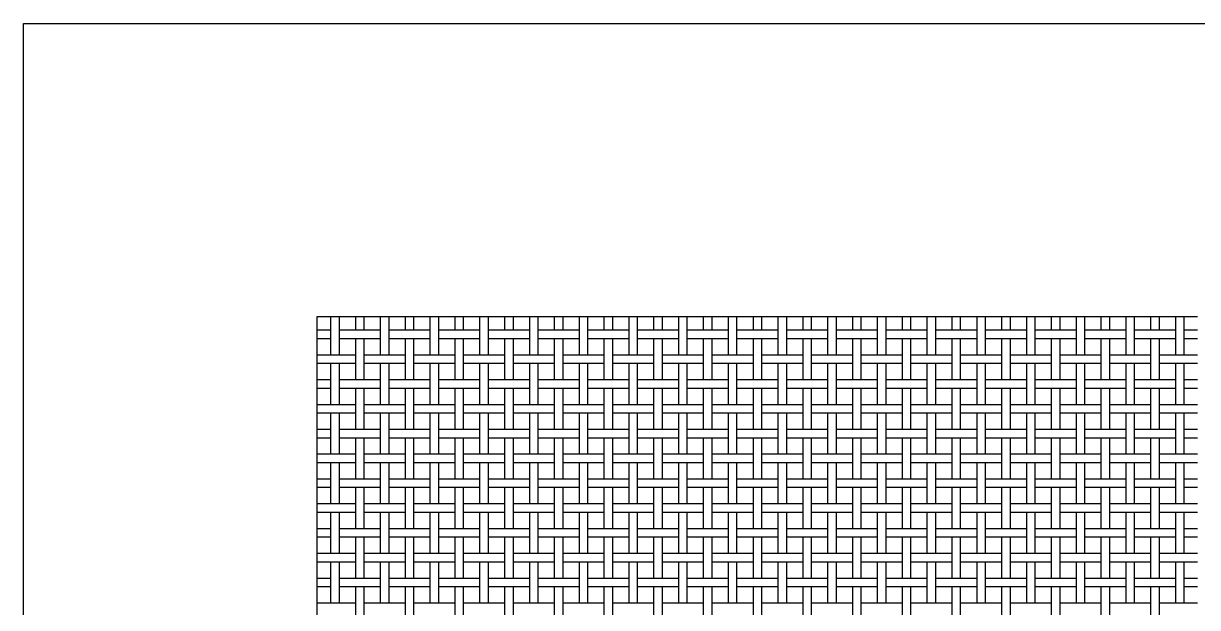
# Model space of a CAD drawing. Extents: x 0.5 to 94, y 0 to 67.1.
# Drawn here: x 17.09 to 57.09, y 47.17 to 67.09 of the extents above; entities that cross this region are included whole.
import ezdxf

# ---------------------------------------------------------------- set-up
doc = ezdxf.new("R2010")
doc.units = 0
doc.layers.get('0').update_dxf_attribs({"linetype": 'CONTINUOUS'})

msp = doc.modelspace()

# ---------------------------------------------------------------- linework, layer by layer
at = {"color": 7, "linetype": 'CONTINUOUS'}
for p, q in [((17.093, 67.093), (67.093, 67.093)), ((17.093, 17.093), (17.093, 67.093)), ((27.093, 57.093), (57.093, 57.093)), ((27.093, 27.093), (27.093, 57.093)), ((27.554, 57.093), (27.554, 55.784)), ((27.844, 57.093), (27.844, 55.784)), ((28.401, 57.093), (28.401, 56.631)), ((28.691, 57.093), (28.691, 56.631)), ((29.248, 57.093), (29.248, 55.784)), ((29.538, 57.093), (29.538, 55.784)), ((30.094, 57.093), (30.094, 56.631)), ((30.384, 57.093), (30.384, 56.631)), ((30.941, 57.093), (30.941, 55.784)), ((31.231, 57.093), (31.231, 55.784)), ((31.788, 57.093), (31.788, 56.631)), ((32.078, 57.093), (32.078, 56.631)), ((32.634, 57.093), (32.634, 55.784)), ((32.924, 57.093), (32.924, 55.784)), ((33.481, 57.093), (33.481, 56.631)), ((33.771, 57.093), (33.771, 56.631)), ((34.328, 57.093), (34.328, 55.784)), ((34.618, 57.093), (34.618, 55.784)), ((35.174, 57.093), (35.174, 56.631)), ((35.464, 57.093), (35.464, 56.631)), ((36.021, 57.093), (36.021, 55.784)), ((36.311, 57.093), (36.311, 55.784)), ((36.868, 57.093), (36.868, 56.631)), ((37.158, 57.093), (37.158, 56.631)), ((37.714, 57.093), (37.714, 55.784)), ((38.004, 57.093), (38.004, 55.784)), ((38.561, 57.093), (38.561, 56.631)), ((38.851, 57.093), (38.851, 56.631)), ((39.408, 57.093), (39.408, 55.784)), ((39.698, 57.093), (39.698, 55.784)), ((40.254, 57.093), (40.254, 56.631)), ((40.544, 57.093), (40.544, 56.631)), ((41.101, 57.093), (41.101, 55.784)), ((41.391, 57.093), (41.391, 55.784)), ((41.948, 57.093), (41.948, 56.631)), ((42.238, 57.093), (42.238, 56.631)), ((42.794, 57.093), (42.794, 55.784)), ((43.084, 57.093), (43.084, 55.784)), ((43.641, 57.093), (43.641, 56.631)), ((43.931, 57.093), (43.931, 56.631)), ((44.488, 57.093), (44.488, 55.784)), ((44.778, 57.093), (44.778, 55.784)), ((45.334, 57.093), (45.334, 56.631)), ((45.624, 57.093), (45.624, 56.631)), ((46.181, 57.093), (46.181, 55.784)), ((46.471, 57.093), (46.471, 55.784)), ((47.028, 57.093), (47.028, 56.631)), ((47.318, 57.093), (47.318, 56.631)), ((47.874, 57.093), (47.874, 55.784)), ((48.164, 57.093), (48.164, 55.784)), ((48.721, 57.093), (48.721, 56.631)), ((49.011, 57.093), (49.011, 56.631)), ((49.568, 57.093), (49.568, 55.784)), ((49.858, 57.093), (49.858, 55.784)), ((50.414, 57.093), (50.414, 56.631)), ((50.704, 57.093), (50.704, 56.631)), ((51.261, 57.093), (51.261, 55.784)), ((51.551, 57.093), (51.551, 55.784)), ((52.108, 57.093), (52.108, 56.631)), ((52.398, 57.093), (52.398, 56.631)), ((52.954, 57.093), (52.954, 55.784)), ((53.244, 57.093), (53.244, 55.784)), ((53.801, 57.093), (53.801, 56.631)), ((54.091, 57.093), (54.091, 56.631)), ((54.648, 57.093), (54.648, 55.784)), ((54.938, 57.093), (54.938, 55.784)), ((55.494, 57.093), (55.494, 56.631)), ((55.784, 57.093), (55.784, 56.631)), ((56.341, 57.093), (56.341, 55.784)), ((56.631, 57.093), (56.631, 55.784)), ((27.554, 56.631), (27.093, 56.631)), ((29.248, 56.631), (27.844, 56.631)), ((30.941, 56.631), (29.538, 56.631)), ((32.634, 56.631), (31.231, 56.631)), ((34.328, 56.631), (32.924, 56.631)), ((36.021, 56.631), (34.618, 56.631)), ((37.714, 56.631), (36.311, 56.631)), ((39.408, 56.631), (38.004, 56.631)), ((41.101, 56.631), (39.698, 56.631)), ((42.794, 56.631), (41.391, 56.631)), ((44.488, 56.631), (43.084, 56.631)), ((46.181, 56.631), (44.778, 56.631)), ((47.874, 56.631), (46.471, 56.631)), ((49.568, 56.631), (48.164, 56.631)), ((51.261, 56.631), (49.858, 56.631)), ((52.954, 56.631), (51.551, 56.631)), ((54.648, 56.631), (53.244, 56.631)), ((56.341, 56.631), (54.938, 56.631)), ((57.093, 56.631), (56.631, 56.631)), ((27.554, 56.341), (27.093, 56.341)), ((29.248, 56.341), (27.844, 56.341)), ((28.401, 56.341), (28.401, 54.938)), ((28.691, 56.341), (28.691, 54.938)), ((30.941, 56.341), (29.538, 56.341)), ((30.094, 56.341), (30.094, 54.938)), ((30.384, 56.341), (30.384, 54.938)), ((32.634, 56.341), (31.231, 56.341)), ((31.788, 56.341), (31.788, 54.938)), ((32.078, 56.341), (32.078, 54.938)), ((34.328, 56.341), (32.924, 56.341)), ((33.481, 56.341), (33.481, 54.938)), ((33.771, 56.341), (33.771, 54.938)), ((36.021, 56.341), (34.618, 56.341)), ((35.174, 56.341), (35.174, 54.938)), ((35.464, 56.341), (35.464, 54.938)), ((37.714, 56.341), (36.311, 56.341)), ((36.868, 56.341), (36.868, 54.938)), ((37.158, 56.341), (37.158, 54.938)), ((39.408, 56.341), (38.004, 56.341)), ((38.561, 56.341), (38.561, 54.938)), ((38.851, 56.341), (38.851, 54.938)), ((41.101, 56.341), (39.698, 56.341)), ((40.254, 56.341), (40.254, 54.938)), ((40.544, 56.341), (40.544, 54.938)), ((42.794, 56.341), (41.391, 56.341)), ((41.948, 56.341), (41.948, 54.938)), ((42.238, 56.341), (42.238, 54.938)), ((44.488, 56.341), (43.084, 56.341)), ((43.641, 56.341), (43.641, 54.938)), ((43.931, 56.341), (43.931, 54.938)), ((46.181, 56.341), (44.778, 56.341)), ((45.334, 56.341), (45.334, 54.938)), ((45.624, 56.341), (45.624, 54.938)), ((47.874, 56.341), (46.471, 56.341)), ((47.028, 56.341), (47.028, 54.938)), ((47.318, 56.341), (47.318, 54.938)), ((49.568, 56.341), (48.164, 56.341)), ((48.721, 56.341), (48.721, 54.938)), ((49.011, 56.341), (49.011, 54.938)), ((51.261, 56.341), (49.858, 56.341)), ((50.414, 56.341), (50.414, 54.938)), ((50.704, 56.341), (50.704, 54.938)), ((52.954, 56.341), (51.551, 56.341)), ((52.108, 56.341), (52.108, 54.938)), ((52.398, 56.341), (52.398, 54.938)), ((54.648, 56.341), (53.244, 56.341)), ((53.801, 56.341), (53.801, 54.938)), ((54.091, 56.341), (54.091, 54.938)), ((56.341, 56.341), (54.938, 56.341)), ((55.494, 56.341), (55.494, 54.938)), ((55.784, 56.341), (55.784, 54.938)), ((57.093, 56.341), (56.631, 56.341)), ((28.401, 55.784), (27.093, 55.784)), ((30.094, 55.784), (28.691, 55.784)), ((31.788, 55.784), (30.384, 55.784)), ((33.481, 55.784), (32.078, 55.784)), ((35.174, 55.784), (33.771, 55.784)), ((36.868, 55.784), (35.464, 55.784)), ((38.561, 55.784), (37.158, 55.784)), ((40.254, 55.784), (38.851, 55.784)), ((41.948, 55.784), (40.544, 55.784)), ((43.641, 55.784), (42.238, 55.784)), ((45.334, 55.784), (43.931, 55.784)), ((47.028, 55.784), (45.624, 55.784)), ((48.721, 55.784), (47.318, 55.784)), ((50.414, 55.784), (49.011, 55.784)), ((52.108, 55.784), (50.704, 55.784)), ((53.801, 55.784), (52.398, 55.784)), ((55.494, 55.784), (54.091, 55.784)), ((57.093, 55.784), (55.784, 55.784)), ((28.401, 55.494), (27.093, 55.494)), ((27.554, 55.494), (27.554, 54.091)), ((27.844, 55.494), (27.844, 54.091)), ((30.094, 55.494), (28.691, 55.494)), ((29.248, 55.494), (29.248, 54.091)), ((29.538, 55.494), (29.538, 54.091)), ((31.788, 55.494), (30.384, 55.494)), ((30.941, 55.494), (30.941, 54.091)), ((31.231, 55.494), (31.231, 54.091)), ((33.481, 55.494), (32.078, 55.494)), ((32.634, 55.494), (32.634, 54.091)), ((32.924, 55.494), (32.924, 54.091)), ((35.174, 55.494), (33.771, 55.494)), ((34.328, 55.494), (34.328, 54.091)), ((34.618, 55.494), (34.618, 54.091)), ((36.868, 55.494), (35.464, 55.494)), ((36.021, 55.494), (36.021, 54.091)), ((36.311, 55.494), (36.311, 54.091)), ((38.561, 55.494), (37.158, 55.494)), ((37.714, 55.494), (37.714, 54.091)), ((38.004, 55.494), (38.004, 54.091)), ((40.254, 55.494), (38.851, 55.494)), ((39.408, 55.494), (39.408, 54.091)), ((39.698, 55.494), (39.698, 54.091)), ((41.948, 55.494), (40.544, 55.494)), ((41.101, 55.494), (41.101, 54.091)), ((41.391, 55.494), (41.391, 54.091)), ((43.641, 55.494), (42.238, 55.494)), ((42.794, 55.494), (42.794, 54.091)), ((43.084, 55.494), (43.084, 54.091)), ((45.334, 55.494), (43.931, 55.494)), ((44.488, 55.494), (44.488, 54.091)), ((44.778, 55.494), (44.778, 54.091)), ((47.028, 55.494), (45.624, 55.494)), ((46.181, 55.494), (46.181, 54.091)), ((46.471, 55.494), (46.471, 54.091)), ((48.721, 55.494), (47.318, 55.494)), ((47.874, 55.494), (47.874, 54.091)), ((48.164, 55.494), (48.164, 54.091)), ((50.414, 55.494), (49.011, 55.494)), ((49.568, 55.494), (49.568, 54.091)), ((49.858, 55.494), (49.858, 54.091)), ((52.108, 55.494), (50.704, 55.494)), ((51.261, 55.494), (51.261, 54.091)), ((51.551, 55.494), (51.551, 54.091)), ((53.801, 55.494), (52.398, 55.494)), ((52.954, 55.494), (52.954, 54.091)), ((53.244, 55.494), (53.244, 54.091)), ((55.494, 55.494), (54.091, 55.494)), ((54.648, 55.494), (54.648, 54.091)), ((54.938, 55.494), (54.938, 54.091)), ((57.093, 55.494), (55.784, 55.494)), ((56.341, 55.494), (56.341, 54.091)), ((56.631, 55.494), (56.631, 54.091)), ((27.554, 54.938), (27.093, 54.938)), ((29.248, 54.938), (27.844, 54.938)), ((30.941, 54.938), (29.538, 54.938)), ((32.634, 54.938), (31.231, 54.938)), ((34.328, 54.938), (32.924, 54.938)), ((36.021, 54.938), (34.618, 54.938)), ((37.714, 54.938), (36.311, 54.938)), ((39.408, 54.938), (38.004, 54.938)), ((41.101, 54.938), (39.698, 54.938)), ((42.794, 54.938), (41.391, 54.938)), ((44.488, 54.938), (43.084, 54.938)), ((46.181, 54.938), (44.778, 54.938)), ((47.874, 54.938), (46.471, 54.938)), ((49.568, 54.938), (48.164, 54.938)), ((51.261, 54.938), (49.858, 54.938)), ((52.954, 54.938), (51.551, 54.938)), ((54.648, 54.938), (53.244, 54.938)), ((56.341, 54.938), (54.938, 54.938)), ((57.093, 54.938), (56.631, 54.938)), ((27.554, 54.648), (27.093, 54.648)), ((29.248, 54.648), (27.844, 54.648)), ((28.401, 54.648), (28.401, 53.244)), ((28.691, 54.648), (28.691, 53.244)), ((30.941, 54.648), (29.538, 54.648)), ((30.094, 54.648), (30.094, 53.244)), ((30.384, 54.648), (30.384, 53.244)), ((32.634, 54.648), (31.231, 54.648)), ((31.788, 54.648), (31.788, 53.244)), ((32.078, 54.648), (32.078, 53.244)), ((34.328, 54.648), (32.924, 54.648)), ((33.481, 54.648), (33.481, 53.244)), ((33.771, 54.648), (33.771, 53.244)), ((36.021, 54.648), (34.618, 54.648)), ((35.174, 54.648), (35.174, 53.244)), ((35.464, 54.648), (35.464, 53.244)), ((37.714, 54.648), (36.311, 54.648)), ((36.868, 54.648), (36.868, 53.244)), ((37.158, 54.648), (37.158, 53.244)), ((39.408, 54.648), (38.004, 54.648)), ((38.561, 54.648), (38.561, 53.244)), ((38.851, 54.648), (38.851, 53.244)), ((41.101, 54.648), (39.698, 54.648)), ((40.254, 54.648), (40.254, 53.244)), ((40.544, 54.648), (40.544, 53.244)), ((42.794, 54.648), (41.391, 54.648)), ((41.948, 54.648), (41.948, 53.244)), ((42.238, 54.648), (42.238, 53.244)), ((44.488, 54.648), (43.084, 54.648)), ((43.641, 54.648), (43.641, 53.244)), ((43.931, 54.648), (43.931, 53.244)), ((46.181, 54.648), (44.778, 54.648)), ((45.334, 54.648), (45.334, 53.244)), ((45.624, 54.648), (45.624, 53.244)), ((47.874, 54.648), (46.471, 54.648)), ((47.028, 54.648), (47.028, 53.244)), ((47.318, 54.648), (47.318, 53.244)), ((49.568, 54.648), (48.164, 54.648)), ((48.721, 54.648), (48.721, 53.244)), ((49.011, 54.648), (49.011, 53.244)), ((51.261, 54.648), (49.858, 54.648)), ((50.414, 54.648), (50.414, 53.244)), ((50.704, 54.648), (50.704, 53.244)), ((52.954, 54.648), (51.551, 54.648)), ((52.108, 54.648), (52.108, 53.244)), ((52.398, 54.648), (52.398, 53.244)), ((54.648, 54.648), (53.244, 54.648)), ((53.801, 54.648), (53.801, 53.244)), ((54.091, 54.648), (54.091, 53.244)), ((56.341, 54.648), (54.938, 54.648)), ((55.494, 54.648), (55.494, 53.244)), ((55.784, 54.648), (55.784, 53.244)), ((57.093, 54.648), (56.631, 54.648)), ((28.401, 54.091), (27.093, 54.091)), ((30.094, 54.091), (28.691, 54.091)), ((31.788, 54.091), (30.384, 54.091)), ((33.481, 54.091), (32.078, 54.091)), ((35.174, 54.091), (33.771, 54.091)), ((36.868, 54.091), (35.464, 54.091)), ((38.561, 54.091), (37.158, 54.091)), ((40.254, 54.091), (38.851, 54.091)), ((41.948, 54.091), (40.544, 54.091)), ((43.641, 54.091), (42.238, 54.091)), ((45.334, 54.091), (43.931, 54.091)), ((47.028, 54.091), (45.624, 54.091)), ((48.721, 54.091), (47.318, 54.091)), ((50.414, 54.091), (49.011, 54.091)), ((52.108, 54.091), (50.704, 54.091)), ((53.801, 54.091), (52.398, 54.091)), ((55.494, 54.091), (54.091, 54.091)), ((57.093, 54.091), (55.784, 54.091)), ((28.401, 53.801), (27.093, 53.801)), ((27.554, 53.801), (27.554, 52.398)), ((27.844, 53.801), (27.844, 52.398)), ((30.094, 53.801), (28.691, 53.801)), ((29.248, 53.801), (29.248, 52.398)), ((29.538, 53.801), (29.538, 52.398)), ((31.788, 53.801), (30.384, 53.801)), ((30.941, 53.801), (30.941, 52.398)), ((31.231, 53.801), (31.231, 52.398)), ((33.481, 53.801), (32.078, 53.801)), ((32.634, 53.801), (32.634, 52.398)), ((32.924, 53.801), (32.924, 52.398)), ((35.174, 53.801), (33.771, 53.801)), ((34.328, 53.801), (34.328, 52.398)), ((34.618, 53.801), (34.618, 52.398)), ((36.868, 53.801), (35.464, 53.801)), ((36.021, 53.801), (36.021, 52.398)), ((36.311, 53.801), (36.311, 52.398)), ((38.561, 53.801), (37.158, 53.801)), ((37.714, 53.801), (37.714, 52.398)), ((38.004, 53.801), (38.004, 52.398)), ((40.254, 53.801), (38.851, 53.801)), ((39.408, 53.801), (39.408, 52.398)), ((39.698, 53.801), (39.698, 52.398)), ((41.948, 53.801), (40.544, 53.801)), ((41.101, 53.801), (41.101, 52.398)), ((41.391, 53.801), (41.391, 52.398)), ((43.641, 53.801), (42.238, 53.801)), ((42.794, 53.801), (42.794, 52.398)), ((43.084, 53.801), (43.084, 52.398)), ((45.334, 53.801), (43.931, 53.801)), ((44.488, 53.801), (44.488, 52.398)), ((44.778, 53.801), (44.778, 52.398)), ((47.028, 53.801), (45.624, 53.801)), ((46.181, 53.801), (46.181, 52.398)), ((46.471, 53.801), (46.471, 52.398)), ((48.721, 53.801), (47.318, 53.801)), ((47.874, 53.801), (47.874, 52.398)), ((48.164, 53.801), (48.164, 52.398)), ((50.414, 53.801), (49.011, 53.801)), ((49.568, 53.801), (49.568, 52.398)), ((49.858, 53.801), (49.858, 52.398)), ((52.108, 53.801), (50.704, 53.801)), ((51.261, 53.801), (51.261, 52.398)), ((51.551, 53.801), (51.551, 52.398)), ((53.801, 53.801), (52.398, 53.801)), ((52.954, 53.801), (52.954, 52.398)), ((53.244, 53.801), (53.244, 52.398)), ((55.494, 53.801), (54.091, 53.801)), ((54.648, 53.801), (54.648, 52.398)), ((54.938, 53.801), (54.938, 52.398)), ((57.093, 53.801), (55.784, 53.801)), ((56.341, 53.801), (56.341, 52.398)), ((56.631, 53.801), (56.631, 52.398)), ((27.554, 53.244), (27.093, 53.244)), ((29.248, 53.244), (27.844, 53.244)), ((30.941, 53.244), (29.538, 53.244)), ((32.634, 53.244), (31.231, 53.244)), ((34.328, 53.244), (32.924, 53.244)), ((36.021, 53.244), (34.618, 53.244)), ((37.714, 53.244), (36.311, 53.244)), ((39.408, 53.244), (38.004, 53.244)), ((41.101, 53.244), (39.698, 53.244)), ((42.794, 53.244), (41.391, 53.244)), ((44.488, 53.244), (43.084, 53.244)), ((46.181, 53.244), (44.778, 53.244)), ((47.874, 53.244), (46.471, 53.244)), ((49.568, 53.244), (48.164, 53.244)), ((51.261, 53.244), (49.858, 53.244)), ((52.954, 53.244), (51.551, 53.244)), ((54.648, 53.244), (53.244, 53.244)), ((56.341, 53.244), (54.938, 53.244)), ((57.093, 53.244), (56.631, 53.244)), ((27.554, 52.954), (27.093, 52.954)), ((29.248, 52.954), (27.844, 52.954)), ((28.401, 52.954), (28.401, 51.551)), ((28.691, 52.954), (28.691, 51.551)), ((30.941, 52.954), (29.538, 52.954)), ((30.094, 52.954), (30.094, 51.551)), ((30.384, 52.954), (30.384, 51.551)), ((32.634, 52.954), (31.231, 52.954)), ((31.788, 52.954), (31.788, 51.551)), ((32.078, 52.954), (32.078, 51.551)), ((34.328, 52.954), (32.924, 52.954)), ((33.481, 52.954), (33.481, 51.551)), ((33.771, 52.954), (33.771, 51.551)), ((36.021, 52.954), (34.618, 52.954)), ((35.174, 52.954), (35.174, 51.551)), ((35.464, 52.954), (35.464, 51.551)), ((37.714, 52.954), (36.311, 52.954)), ((36.868, 52.954), (36.868, 51.551)), ((37.158, 52.954), (37.158, 51.551)), ((39.408, 52.954), (38.004, 52.954)), ((38.561, 52.954), (38.561, 51.551)), ((38.851, 52.954), (38.851, 51.551)), ((41.101, 52.954), (39.698, 52.954)), ((40.254, 52.954), (40.254, 51.551)), ((40.544, 52.954), (40.544, 51.551)), ((42.794, 52.954), (41.391, 52.954)), ((41.948, 52.954), (41.948, 51.551)), ((42.238, 52.954), (42.238, 51.551)), ((44.488, 52.954), (43.084, 52.954)), ((43.641, 52.954), (43.641, 51.551)), ((43.931, 52.954), (43.931, 51.551)), ((46.181, 52.954), (44.778, 52.954)), ((45.334, 52.954), (45.334, 51.551)), ((45.624, 52.954), (45.624, 51.551)), ((47.874, 52.954), (46.471, 52.954)), ((47.028, 52.954), (47.028, 51.551)), ((47.318, 52.954), (47.318, 51.551)), ((49.568, 52.954), (48.164, 52.954)), ((48.721, 52.954), (48.721, 51.551)), ((49.011, 52.954), (49.011, 51.551)), ((51.261, 52.954), (49.858, 52.954)), ((50.414, 52.954), (50.414, 51.551)), ((50.704, 52.954), (50.704, 51.551)), ((52.954, 52.954), (51.551, 52.954)), ((52.108, 52.954), (52.108, 51.551)), ((52.398, 52.954), (52.398, 51.551)), ((54.648, 52.954), (53.244, 52.954)), ((53.801, 52.954), (53.801, 51.551)), ((54.091, 52.954), (54.091, 51.551)), ((56.341, 52.954), (54.938, 52.954)), ((55.494, 52.954), (55.494, 51.551)), ((55.784, 52.954), (55.784, 51.551)), ((57.093, 52.954), (56.631, 52.954)), ((28.401, 52.398), (27.093, 52.398)), ((28.401, 52.108), (27.093, 52.108)), ((27.554, 52.108), (27.554, 50.704)), ((27.844, 52.108), (27.844, 50.704)), ((30.094, 52.398), (28.691, 52.398)), ((30.094, 52.108), (28.691, 52.108)), ((29.248, 52.108), (29.248, 50.704)), ((29.538, 52.108), (29.538, 50.704)), ((31.788, 52.398), (30.384, 52.398)), ((31.788, 52.108), (30.384, 52.108)), ((30.941, 52.108), (30.941, 50.704)), ((31.231, 52.108), (31.231, 50.704)), ((33.481, 52.398), (32.078, 52.398)), ((33.481, 52.108), (32.078, 52.108)), ((32.634, 52.108), (32.634, 50.704)), ((32.924, 52.108), (32.924, 50.704)), ((35.174, 52.398), (33.771, 52.398)), ((35.174, 52.108), (33.771, 52.108)), ((34.328, 52.108), (34.328, 50.704)), ((34.618, 52.108), (34.618, 50.704)), ((36.868, 52.398), (35.464, 52.398)), ((36.868, 52.108), (35.464, 52.108)), ((36.021, 52.108), (36.021, 50.704)), ((36.311, 52.108), (36.311, 50.704)), ((38.561, 52.398), (37.158, 52.398)), ((38.561, 52.108), (37.158, 52.108)), ((37.714, 52.108), (37.714, 50.704)), ((38.004, 52.108), (38.004, 50.704)), ((40.254, 52.398), (38.851, 52.398)), ((40.254, 52.108), (38.851, 52.108)), ((39.408, 52.108), (39.408, 50.704)), ((39.698, 52.108), (39.698, 50.704)), ((41.948, 52.398), (40.544, 52.398)), ((41.948, 52.108), (40.544, 52.108)), ((41.101, 52.108), (41.101, 50.704)), ((41.391, 52.108), (41.391, 50.704)), ((43.641, 52.398), (42.238, 52.398)), ((43.641, 52.108), (42.238, 52.108)), ((42.794, 52.108), (42.794, 50.704)), ((43.084, 52.108), (43.084, 50.704)), ((45.334, 52.398), (43.931, 52.398)), ((45.334, 52.108), (43.931, 52.108)), ((44.488, 52.108), (44.488, 50.704)), ((44.778, 52.108), (44.778, 50.704)), ((47.028, 52.398), (45.624, 52.398)), ((47.028, 52.108), (45.624, 52.108)), ((46.181, 52.108), (46.181, 50.704)), ((46.471, 52.108), (46.471, 50.704)), ((48.721, 52.398), (47.318, 52.398)), ((48.721, 52.108), (47.318, 52.108)), ((47.874, 52.108), (47.874, 50.704)), ((48.164, 52.108), (48.164, 50.704)), ((50.414, 52.398), (49.011, 52.398)), ((50.414, 52.108), (49.011, 52.108)), ((49.568, 52.108), (49.568, 50.704)), ((49.858, 52.108), (49.858, 50.704)), ((52.108, 52.398), (50.704, 52.398)), ((52.108, 52.108), (50.704, 52.108)), ((51.261, 52.108), (51.261, 50.704)), ((51.551, 52.108), (51.551, 50.704)), ((53.801, 52.398), (52.398, 52.398)), ((53.801, 52.108), (52.398, 52.108)), ((52.954, 52.108), (52.954, 50.704)), ((53.244, 52.108), (53.244, 50.704)), ((55.494, 52.398), (54.091, 52.398)), ((55.494, 52.108), (54.091, 52.108)), ((54.648, 52.108), (54.648, 50.704)), ((54.938, 52.108), (54.938, 50.704)), ((57.093, 52.398), (55.784, 52.398)), ((57.093, 52.108), (55.784, 52.108)), ((56.341, 52.108), (56.341, 50.704)), ((56.631, 52.108), (56.631, 50.704)), ((27.554, 51.551), (27.093, 51.551)), ((27.554, 51.261), (27.093, 51.261)), ((29.248, 51.551), (27.844, 51.551)), ((29.248, 51.261), (27.844, 51.261)), ((28.401, 51.261), (28.401, 49.858)), ((28.691, 51.261), (28.691, 49.858)), ((30.941, 51.551), (29.538, 51.551)), ((30.941, 51.261), (29.538, 51.261)), ((30.094, 51.261), (30.094, 49.858)), ((30.384, 51.261), (30.384, 49.858)), ((32.634, 51.551), (31.231, 51.551)), ((32.634, 51.261), (31.231, 51.261)), ((31.788, 51.261), (31.788, 49.858)), ((32.078, 51.261), (32.078, 49.858)), ((34.328, 51.551), (32.924, 51.551)), ((34.328, 51.261), (32.924, 51.261)), ((33.481, 51.261), (33.481, 49.858)), ((33.771, 51.261), (33.771, 49.858)), ((36.021, 51.551), (34.618, 51.551)), ((36.021, 51.261), (34.618, 51.261)), ((35.174, 51.261), (35.174, 49.858)), ((35.464, 51.261), (35.464, 49.858)), ((37.714, 51.551), (36.311, 51.551)), ((37.714, 51.261), (36.311, 51.261)), ((36.868, 51.261), (36.868, 49.858)), ((37.158, 51.261), (37.158, 49.858)), ((39.408, 51.551), (38.004, 51.551)), ((39.408, 51.261), (38.004, 51.261)), ((38.561, 51.261), (38.561, 49.858)), ((38.851, 51.261), (38.851, 49.858)), ((41.101, 51.551), (39.698, 51.551)), ((41.101, 51.261), (39.698, 51.261)), ((40.254, 51.261), (40.254, 49.858)), ((40.544, 51.261), (40.544, 49.858)), ((42.794, 51.551), (41.391, 51.551)), ((42.794, 51.261), (41.391, 51.261)), ((41.948, 51.261), (41.948, 49.858)), ((42.238, 51.261), (42.238, 49.858)), ((44.488, 51.551), (43.084, 51.551)), ((44.488, 51.261), (43.084, 51.261)), ((43.641, 51.261), (43.641, 49.858)), ((43.931, 51.261), (43.931, 49.858)), ((46.181, 51.551), (44.778, 51.551)), ((46.181, 51.261), (44.778, 51.261)), ((45.334, 51.261), (45.334, 49.858)), ((45.624, 51.261), (45.624, 49.858)), ((47.874, 51.551), (46.471, 51.551)), ((47.874, 51.261), (46.471, 51.261)), ((47.028, 51.261), (47.028, 49.858)), ((47.318, 51.261), (47.318, 49.858)), ((49.568, 51.551), (48.164, 51.551)), ((49.568, 51.261), (48.164, 51.261)), ((48.721, 51.261), (48.721, 49.858)), ((49.011, 51.261), (49.011, 49.858)), ((51.261, 51.551), (49.858, 51.551)), ((51.261, 51.261), (49.858, 51.261)), ((50.414, 51.261), (50.414, 49.858)), ((50.704, 51.261), (50.704, 49.858)), ((52.954, 51.551), (51.551, 51.551)), ((52.954, 51.261), (51.551, 51.261)), ((52.108, 51.261), (52.108, 49.858)), ((52.398, 51.261), (52.398, 49.858)), ((54.648, 51.551), (53.244, 51.551)), ((54.648, 51.261), (53.244, 51.261)), ((53.801, 51.261), (53.801, 49.858)), ((54.091, 51.261), (54.091, 49.858)), ((56.341, 51.551), (54.938, 51.551)), ((56.341, 51.261), (54.938, 51.261)), ((55.494, 51.261), (55.494, 49.858)), ((55.784, 51.261), (55.784, 49.858)), ((57.093, 51.551), (56.631, 51.551)), ((57.093, 51.261), (56.631, 51.261)), ((28.401, 50.704), (27.093, 50.704)), ((28.401, 50.414), (27.093, 50.414)), ((27.554, 50.414), (27.554, 49.011)), ((27.844, 50.414), (27.844, 49.011)), ((30.094, 50.704), (28.691, 50.704)), ((30.094, 50.414), (28.691, 50.414)), ((29.248, 50.414), (29.248, 49.011)), ((29.538, 50.414), (29.538, 49.011)), ((31.788, 50.704), (30.384, 50.704)), ((31.788, 50.414), (30.384, 50.414)), ((30.941, 50.414), (30.941, 49.011)), ((31.231, 50.414), (31.231, 49.011)), ((33.481, 50.704), (32.078, 50.704)), ((33.481, 50.414), (32.078, 50.414)), ((32.634, 50.414), (32.634, 49.011)), ((32.924, 50.414), (32.924, 49.011)), ((35.174, 50.704), (33.771, 50.704)), ((35.174, 50.414), (33.771, 50.414)), ((34.328, 50.414), (34.328, 49.011)), ((34.618, 50.414), (34.618, 49.011)), ((36.868, 50.704), (35.464, 50.704)), ((36.868, 50.414), (35.464, 50.414)), ((36.021, 50.414), (36.021, 49.011)), ((36.311, 50.414), (36.311, 49.011)), ((38.561, 50.704), (37.158, 50.704)), ((38.561, 50.414), (37.158, 50.414)), ((37.714, 50.414), (37.714, 49.011)), ((38.004, 50.414), (38.004, 49.011)), ((40.254, 50.704), (38.851, 50.704)), ((40.254, 50.414), (38.851, 50.414)), ((39.408, 50.414), (39.408, 49.011)), ((39.698, 50.414), (39.698, 49.011)), ((41.948, 50.704), (40.544, 50.704)), ((41.948, 50.414), (40.544, 50.414)), ((41.101, 50.414), (41.101, 49.011)), ((41.391, 50.414), (41.391, 49.011)), ((43.641, 50.704), (42.238, 50.704)), ((43.641, 50.414), (42.238, 50.414)), ((42.794, 50.414), (42.794, 49.011)), ((43.084, 50.414), (43.084, 49.011)), ((45.334, 50.704), (43.931, 50.704)), ((45.334, 50.414), (43.931, 50.414)), ((44.488, 50.414), (44.488, 49.011)), ((44.778, 50.414), (44.778, 49.011)), ((47.028, 50.704), (45.624, 50.704)), ((47.028, 50.414), (45.624, 50.414)), ((46.181, 50.414), (46.181, 49.011)), ((46.471, 50.414), (46.471, 49.011)), ((48.721, 50.704), (47.318, 50.704)), ((48.721, 50.414), (47.318, 50.414)), ((47.874, 50.414), (47.874, 49.011)), ((48.164, 50.414), (48.164, 49.011)), ((50.414, 50.704), (49.011, 50.704)), ((50.414, 50.414), (49.011, 50.414)), ((49.568, 50.414), (49.568, 49.011)), ((49.858, 50.414), (49.858, 49.011)), ((52.108, 50.704), (50.704, 50.704)), ((52.108, 50.414), (50.704, 50.414)), ((51.261, 50.414), (51.261, 49.011)), ((51.551, 50.414), (51.551, 49.011)), ((53.801, 50.704), (52.398, 50.704)), ((53.801, 50.414), (52.398, 50.414)), ((52.954, 50.414), (52.954, 49.011)), ((53.244, 50.414), (53.244, 49.011)), ((55.494, 50.704), (54.091, 50.704)), ((55.494, 50.414), (54.091, 50.414)), ((54.648, 50.414), (54.648, 49.011)), ((54.938, 50.414), (54.938, 49.011)), ((57.093, 50.704), (55.784, 50.704)), ((57.093, 50.414), (55.784, 50.414)), ((56.341, 50.414), (56.341, 49.011)), ((56.631, 50.414), (56.631, 49.011)), ((27.554, 49.858), (27.093, 49.858)), ((29.248, 49.858), (27.844, 49.858)), ((30.941, 49.858), (29.538, 49.858)), ((32.634, 49.858), (31.231, 49.858)), ((34.328, 49.858), (32.924, 49.858)), ((36.021, 49.858), (34.618, 49.858)), ((37.714, 49.858), (36.311, 49.858)), ((39.408, 49.858), (38.004, 49.858)), ((41.101, 49.858), (39.698, 49.858)), ((42.794, 49.858), (41.391, 49.858)), ((44.488, 49.858), (43.084, 49.858)), ((46.181, 49.858), (44.778, 49.858)), ((47.874, 49.858), (46.471, 49.858)), ((49.568, 49.858), (48.164, 49.858)), ((51.261, 49.858), (49.858, 49.858)), ((52.954, 49.858), (51.551, 49.858)), ((54.648, 49.858), (53.244, 49.858)), ((56.341, 49.858), (54.938, 49.858)), ((57.093, 49.858), (56.631, 49.858)), ((27.554, 49.568), (27.093, 49.568)), ((29.248, 49.568), (27.844, 49.568)), ((28.401, 49.568), (28.401, 48.164)), ((28.691, 49.568), (28.691, 48.164)), ((30.941, 49.568), (29.538, 49.568)), ((30.094, 49.568), (30.094, 48.164)), ((30.384, 49.568), (30.384, 48.164)), ((32.634, 49.568), (31.231, 49.568)), ((31.788, 49.568), (31.788, 48.164)), ((32.078, 49.568), (32.078, 48.164)), ((34.328, 49.568), (32.924, 49.568)), ((33.481, 49.568), (33.481, 48.164)), ((33.771, 49.568), (33.771, 48.164)), ((36.021, 49.568), (34.618, 49.568)), ((35.174, 49.568), (35.174, 48.164)), ((35.464, 49.568), (35.464, 48.164)), ((37.714, 49.568), (36.311, 49.568)), ((36.868, 49.568), (36.868, 48.164)), ((37.158, 49.568), (37.158, 48.164)), ((39.408, 49.568), (38.004, 49.568)), ((38.561, 49.568), (38.561, 48.164)), ((38.851, 49.568), (38.851, 48.164)), ((41.101, 49.568), (39.698, 49.568)), ((40.254, 49.568), (40.254, 48.164)), ((40.544, 49.568), (40.544, 48.164)), ((42.794, 49.568), (41.391, 49.568)), ((41.948, 49.568), (41.948, 48.164)), ((42.238, 49.568), (42.238, 48.164)), ((44.488, 49.568), (43.084, 49.568)), ((43.641, 49.568), (43.641, 48.164)), ((43.931, 49.568), (43.931, 48.164)), ((46.181, 49.568), (44.778, 49.568)), ((45.334, 49.568), (45.334, 48.164)), ((45.624, 49.568), (45.624, 48.164)), ((47.874, 49.568), (46.471, 49.568)), ((47.028, 49.568), (47.028, 48.164)), ((47.318, 49.568), (47.318, 48.164)), ((49.568, 49.568), (48.164, 49.568)), ((48.721, 49.568), (48.721, 48.164)), ((49.011, 49.568), (49.011, 48.164)), ((51.261, 49.568), (49.858, 49.568)), ((50.414, 49.568), (50.414, 48.164)), ((50.704, 49.568), (50.704, 48.164)), ((52.954, 49.568), (51.551, 49.568)), ((52.108, 49.568), (52.108, 48.164)), ((52.398, 49.568), (52.398, 48.164)), ((54.648, 49.568), (53.244, 49.568)), ((53.801, 49.568), (53.801, 48.164)), ((54.091, 49.568), (54.091, 48.164)), ((56.341, 49.568), (54.938, 49.568)), ((55.494, 49.568), (55.494, 48.164)), ((55.784, 49.568), (55.784, 48.164)), ((57.093, 49.568), (56.631, 49.568)), ((28.401, 49.011), (27.093, 49.011)), ((30.094, 49.011), (28.691, 49.011)), ((31.788, 49.011), (30.384, 49.011)), ((33.481, 49.011), (32.078, 49.011)), ((35.174, 49.011), (33.771, 49.011)), ((36.868, 49.011), (35.464, 49.011)), ((38.561, 49.011), (37.158, 49.011)), ((40.254, 49.011), (38.851, 49.011)), ((41.948, 49.011), (40.544, 49.011)), ((43.641, 49.011), (42.238, 49.011)), ((45.334, 49.011), (43.931, 49.011)), ((47.028, 49.011), (45.624, 49.011)), ((48.721, 49.011), (47.318, 49.011)), ((50.414, 49.011), (49.011, 49.011)), ((52.108, 49.011), (50.704, 49.011)), ((53.801, 49.011), (52.398, 49.011)), ((55.494, 49.011), (54.091, 49.011)), ((57.093, 49.011), (55.784, 49.011)), ((28.401, 48.721), (27.093, 48.721)), ((27.554, 48.721), (27.554, 47.318)), ((27.844, 48.721), (27.844, 47.318)), ((30.094, 48.721), (28.691, 48.721)), ((29.248, 48.721), (29.248, 47.318)), ((29.538, 48.721), (29.538, 47.318)), ((31.788, 48.721), (30.384, 48.721)), ((30.941, 48.721), (30.941, 47.318)), ((31.231, 48.721), (31.231, 47.318)), ((33.481, 48.721), (32.078, 48.721)), ((32.634, 48.721), (32.634, 47.318)), ((32.924, 48.721), (32.924, 47.318)), ((35.174, 48.721), (33.771, 48.721)), ((34.328, 48.721), (34.328, 47.318)), ((34.618, 48.721), (34.618, 47.318)), ((36.868, 48.721), (35.464, 48.721)), ((36.021, 48.721), (36.021, 47.318)), ((36.311, 48.721), (36.311, 47.318)), ((38.561, 48.721), (37.158, 48.721)), ((37.714, 48.721), (37.714, 47.318)), ((38.004, 48.721), (38.004, 47.318)), ((40.254, 48.721), (38.851, 48.721)), ((39.408, 48.721), (39.408, 47.318)), ((39.698, 48.721), (39.698, 47.318)), ((41.948, 48.721), (40.544, 48.721)), ((41.101, 48.721), (41.101, 47.318)), ((41.391, 48.721), (41.391, 47.318)), ((43.641, 48.721), (42.238, 48.721)), ((42.794, 48.721), (42.794, 47.318)), ((43.084, 48.721), (43.084, 47.318)), ((45.334, 48.721), (43.931, 48.721)), ((44.488, 48.721), (44.488, 47.318)), ((44.778, 48.721), (44.778, 47.318)), ((47.028, 48.721), (45.624, 48.721)), ((46.181, 48.721), (46.181, 47.318)), ((46.471, 48.721), (46.471, 47.318)), ((48.721, 48.721), (47.318, 48.721)), ((47.874, 48.721), (47.874, 47.318)), ((48.164, 48.721), (48.164, 47.318)), ((50.414, 48.721), (49.011, 48.721)), ((49.568, 48.721), (49.568, 47.318)), ((49.858, 48.721), (49.858, 47.318)), ((52.108, 48.721), (50.704, 48.721)), ((51.261, 48.721), (51.261, 47.318)), ((51.551, 48.721), (51.551, 47.318)), ((53.801, 48.721), (52.398, 48.721)), ((52.954, 48.721), (52.954, 47.318)), ((53.244, 48.721), (53.244, 47.318)), ((55.494, 48.721), (54.091, 48.721)), ((54.648, 48.721), (54.648, 47.318)), ((54.938, 48.721), (54.938, 47.318)), ((57.093, 48.721), (55.784, 48.721)), ((56.341, 48.721), (56.341, 47.318)), ((56.631, 48.721), (56.631, 47.318)), ((27.554, 48.164), (27.093, 48.164)), ((29.248, 48.164), (27.844, 48.164)), ((30.941, 48.164), (29.538, 48.164)), ((32.634, 48.164), (31.231, 48.164)), ((34.328, 48.164), (32.924, 48.164)), ((36.021, 48.164), (34.618, 48.164)), ((37.714, 48.164), (36.311, 48.164)), ((39.408, 48.164), (38.004, 48.164)), ((41.101, 48.164), (39.698, 48.164)), ((42.794, 48.164), (41.391, 48.164)), ((44.488, 48.164), (43.084, 48.164)), ((46.181, 48.164), (44.778, 48.164)), ((47.874, 48.164), (46.471, 48.164)), ((49.568, 48.164), (48.164, 48.164)), ((51.261, 48.164), (49.858, 48.164)), ((52.954, 48.164), (51.551, 48.164)), ((54.648, 48.164), (53.244, 48.164)), ((56.341, 48.164), (54.938, 48.164)), ((57.093, 48.164), (56.631, 48.164)), ((27.554, 47.874), (27.093, 47.874)), ((29.248, 47.874), (27.844, 47.874)), ((28.401, 47.874), (28.401, 46.471)), ((28.691, 47.874), (28.691, 46.471)), ((30.941, 47.874), (29.538, 47.874)), ((30.094, 47.874), (30.094, 46.471)), ((30.384, 47.874), (30.384, 46.471)), ((32.634, 47.874), (31.231, 47.874)), ((31.788, 47.874), (31.788, 46.471)), ((32.078, 47.874), (32.078, 46.471)), ((34.328, 47.874), (32.924, 47.874)), ((33.481, 47.874), (33.481, 46.471)), ((33.771, 47.874), (33.771, 46.471)), ((36.021, 47.874), (34.618, 47.874)), ((35.174, 47.874), (35.174, 46.471)), ((35.464, 47.874), (35.464, 46.471)), ((37.714, 47.874), (36.311, 47.874)), ((36.868, 47.874), (36.868, 46.471)), ((37.158, 47.874), (37.158, 46.471)), ((39.408, 47.874), (38.004, 47.874)), ((38.561, 47.874), (38.561, 46.471)), ((38.851, 47.874), (38.851, 46.471)), ((41.101, 47.874), (39.698, 47.874)), ((40.254, 47.874), (40.254, 46.471)), ((40.544, 47.874), (40.544, 46.471)), ((42.794, 47.874), (41.391, 47.874)), ((41.948, 47.874), (41.948, 46.471)), ((42.238, 47.874), (42.238, 46.471)), ((44.488, 47.874), (43.084, 47.874)), ((43.641, 47.874), (43.641, 46.471)), ((43.931, 47.874), (43.931, 46.471)), ((46.181, 47.874), (44.778, 47.874)), ((45.334, 47.874), (45.334, 46.471)), ((45.624, 47.874), (45.624, 46.471)), ((47.874, 47.874), (46.471, 47.874)), ((47.028, 47.874), (47.028, 46.471)), ((47.318, 47.874), (47.318, 46.471)), ((49.568, 47.874), (48.164, 47.874)), ((48.721, 47.874), (48.721, 46.471)), ((49.011, 47.874), (49.011, 46.471)), ((51.261, 47.874), (49.858, 47.874)), ((50.414, 47.874), (50.414, 46.471)), ((50.704, 47.874), (50.704, 46.471)), ((52.954, 47.874), (51.551, 47.874)), ((52.108, 47.874), (52.108, 46.471)), ((52.398, 47.874), (52.398, 46.471)), ((54.648, 47.874), (53.244, 47.874)), ((53.801, 47.874), (53.801, 46.471)), ((54.091, 47.874), (54.091, 46.471)), ((56.341, 47.874), (54.938, 47.874)), ((55.494, 47.874), (55.494, 46.471)), ((55.784, 47.874), (55.784, 46.471)), ((57.093, 47.874), (56.631, 47.874)), ((28.401, 47.318), (27.093, 47.318)), ((30.094, 47.318), (28.691, 47.318)), ((31.788, 47.318), (30.384, 47.318)), ((33.481, 47.318), (32.078, 47.318)), ((35.174, 47.318), (33.771, 47.318)), ((36.868, 47.318), (35.464, 47.318)), ((38.561, 47.318), (37.158, 47.318)), ((40.254, 47.318), (38.851, 47.318)), ((41.948, 47.318), (40.544, 47.318)), ((43.641, 47.318), (42.238, 47.318)), ((45.334, 47.318), (43.931, 47.318)), ((47.028, 47.318), (45.624, 47.318)), ((48.721, 47.318), (47.318, 47.318)), ((50.414, 47.318), (49.011, 47.318)), ((52.108, 47.318), (50.704, 47.318)), ((53.801, 47.318), (52.398, 47.318)), ((55.494, 47.318), (54.091, 47.318)), ((57.093, 47.318), (55.784, 47.318))]:
    msp.add_line(p, q, dxfattribs=at)

doc.saveas('drawing.dxf')
